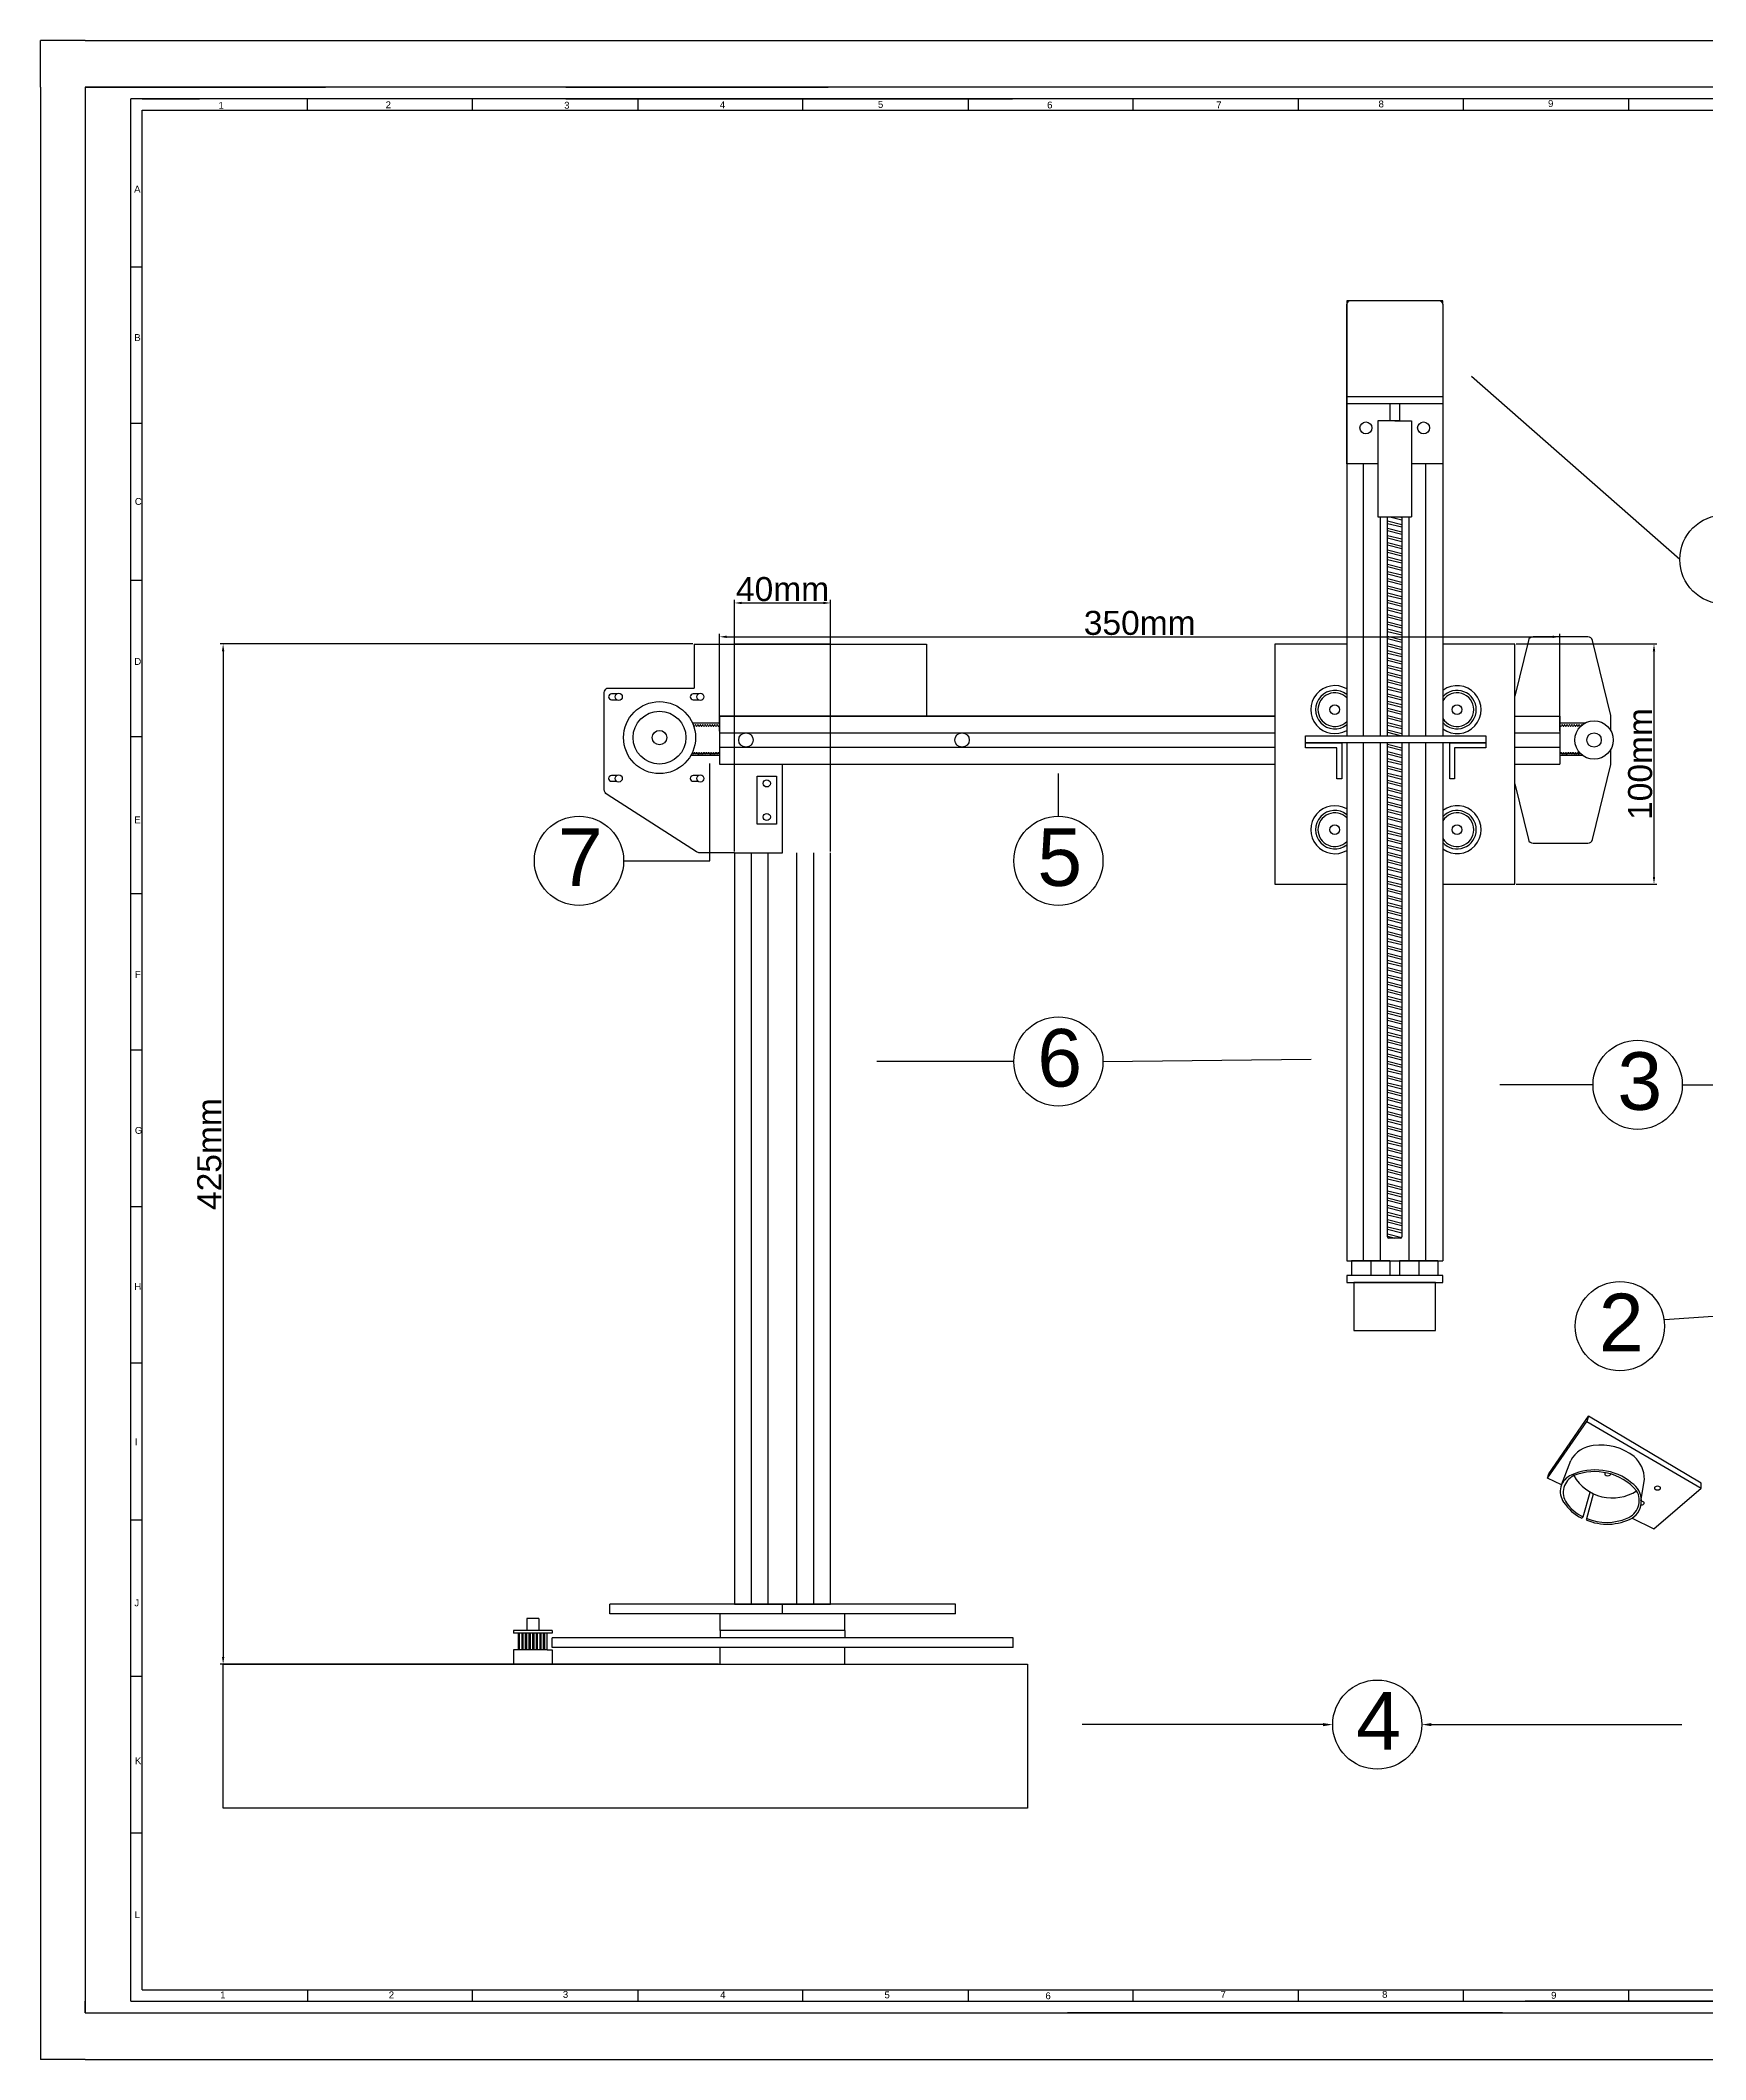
# Model space of a CAD drawing. Header units: millimetres. Extents: x -1898 to 4258, y 366 to 1294.
# Drawn here: x 3087 to 3780, y 453 to 1294 of the extents above; entities that cross this region are included whole.
import ezdxf
from ezdxf import colors
from ezdxf.entities.mleader import LeaderData, LeaderLine
from ezdxf.math import Vec2, Vec3

# ---------------------------------------------------------------- set-up
doc = ezdxf.new("R2010")
doc.units = ezdxf.units.MM
doc.layers.get('Defpoints').update_dxf_attribs({"color": 170})
for name, color, linetype in [('Carros', 10, 'Continuous'), ('Complementos', 3, 'Continuous'), ('Plásticos', 50, 'Continuous')]:
    doc.layers.add(name, color=color, linetype=linetype)
doc.layers.add('Medidas', color=5, linetype='Continuous', lineweight=30, plot=False)
doc.styles.add('Anotativo', font='arial.ttf')
doc.styles.get("Standard").update_dxf_attribs({"font": 'arial.ttf', "height": 5})
doc.dimstyles.new('ISO-25', dxfattribs={"dimtxt": 10, "dimasz": 3, "dimexe": 1.25, "dimexo": 0.625, "dimtad": 1, "dimtxsty": 'Anotativo', "dimcen": 2.5, "dimadec": 0, "dimazin": 0, "dimtfac": 1, "dimtmove": 0, "dimatfit": 3, "dimfxl": 1, "dimarcsym": 0})

# ---------------------------------------------------------------- blocks, each defined once
blk = doc.blocks.new('*D30')
at = {"layer": 'Defpoints', "color": 0, "transparency": 16777216}
for p in [(3719.54, 1045.7), (3369.54, 1005.7), (3719.54, 1005.7)]:
    blk.add_point(p, dxfattribs=at)
at = {"layer": 'Medidas', "color": 0, "lineweight": -2, "transparency": 16777216}
for p, q in [((3369.54, 1006.32), (3369.54, 1046.95)), ((3372.54, 1045.7), (3716.54, 1045.7)), ((3719.54, 1006.32), (3719.54, 1046.95))]:
    blk.add_line(p, q, dxfattribs=at)
at = {"layer": 'Medidas', "color": 0, "transparency": 16777216}
for points in [[(3372.54, 1046.2), (3372.54, 1045.2), (3369.54, 1045.7)], [(3716.54, 1046.2), (3716.54, 1045.2), (3719.54, 1045.7)]]:
    blk.add_solid(points, dxfattribs=at)
at = {"layer": 'Medidas', "color": 0, "transparency": 16777216, "insert": (3544.54, 1051.43), "char_height": 10, "attachment_point": 5, "style": 'Anotativo'}
blk.add_mtext('350mm', dxfattribs=at)
blk = doc.blocks.new('*D31')
at = {"layer": 'Defpoints', "color": 0, "transparency": 16777216}
for p in [(3359.03, 1042.7), (3162.78, 617.7), (3369.78, 617.7)]:
    blk.add_point(p, dxfattribs=at)
at = {"layer": 'Medidas', "color": 0, "lineweight": -2, "transparency": 16777216}
for p, q in [((3358.4, 1042.7), (3161.53, 1042.7)), ((3162.78, 1039.7), (3162.78, 620.7)), ((3369.16, 617.7), (3161.53, 617.7))]:
    blk.add_line(p, q, dxfattribs=at)
at = {"layer": 'Medidas', "color": 0, "transparency": 16777216}
for points in [[(3162.28, 1039.7), (3163.28, 1039.7), (3162.78, 1042.7)], [(3162.28, 620.7), (3163.28, 620.7), (3162.78, 617.7)]]:
    blk.add_solid(points, dxfattribs=at)
at = {"layer": 'Medidas', "color": 0, "transparency": 16777216, "insert": (3157.05, 830.2), "char_height": 10, "attachment_point": 5, "rotation": 90, "style": 'Anotativo'}
blk.add_mtext('425mm', dxfattribs=at)
blk = doc.blocks.new('*D27')
at = {"layer": 'Defpoints', "color": 0, "transparency": 16777216}
for p in [(3415.78, 1059.79), (3375.78, 955.7), (3415.78, 955.7)]:
    blk.add_point(p, dxfattribs=at)
at = {"layer": 'Medidas', "color": 0, "lineweight": -2, "transparency": 16777216}
for p, q in [((3375.78, 956.32), (3375.78, 1061.04)), ((3415.78, 956.32), (3415.78, 1061.04)), ((3378.78, 1059.79), (3412.78, 1059.79))]:
    blk.add_line(p, q, dxfattribs=at)
at = {"layer": 'Medidas', "color": 0, "transparency": 16777216}
for points in [[(3378.78, 1060.29), (3378.78, 1059.29), (3375.78, 1059.79)], [(3412.78, 1060.29), (3412.78, 1059.29), (3415.78, 1059.79)]]:
    blk.add_solid(points, dxfattribs=at)
at = {"layer": 'Medidas', "color": 0, "transparency": 16777216, "insert": (3395.78, 1065.52), "char_height": 10, "attachment_point": 5, "style": 'Anotativo'}
blk.add_mtext('40mm', dxfattribs=at)
blk = doc.blocks.new('*D28')
at = {"layer": 'Defpoints', "color": 0, "lineweight": -2, "transparency": 16777216}
for p, q in [((3701.41, 1042.7), (3760, 1042.7)), ((3758.75, 1039.7), (3758.75, 945.7)), ((3701.41, 942.7), (3760, 942.7))]:
    blk.add_line(p, q, dxfattribs=at)
at = {"layer": 'Defpoints', "color": 0, "transparency": 16777216}
for p in [(3700.78, 1042.7), (3700.78, 942.7), (3758.75, 942.7)]:
    blk.add_point(p, dxfattribs=at)
for points in [[(3758.25, 1039.7), (3759.25, 1039.7), (3758.75, 1042.7)], [(3758.25, 945.7), (3759.25, 945.7), (3758.75, 942.7)]]:
    blk.add_solid(points, dxfattribs=at)
at = {"layer": 'Defpoints', "color": 0, "transparency": 16777216, "insert": (3753.02, 992.7), "char_height": 10, "attachment_point": 5, "rotation": 90, "style": 'Anotativo'}
blk.add_mtext('100mm', dxfattribs=at)

msp = doc.modelspace()

# ---------------------------------------------------------------- linework, layer by layer
at = {"color": 0}
for p, q in [((3086.671, 1274.601), (3086.671, 1294.152)), ((3105.268, 1294.152), (3086.671, 1294.152)), ((3105.268, 1294.152), (4239.225, 1294.152)), ((3086.671, 1274.601), (3086.671, 472.534)), ((4239.225, 1274.601), (3105.268, 1274.601)), ((3105.268, 1274.601), (3105.268, 472.534)), ((3105.268, 1274.601), (3205.407, 1274.601)), ((3105.268, 1274.601), (3129.111, 1274.601)), ((3305.546, 1274.601), (3414.746, 1274.601)), ((3695.612, 1274.601), (3668.684, 1274.601)), ((3695.612, 1274.601), (3695.612, 1274.601)), ((4234.456, 1269.833), (3124.342, 1269.833)), ((3124.342, 477.302), (3124.342, 1269.833)), ((3129.111, 1269.833), (3152.953, 1269.833)), ((3129.111, 1265.064), (4229.688, 1265.064)), ((3129.111, 482.071), (3129.111, 1265.064)), ((3129.111, 1265.064), (3197.897, 1265.064)), ((3197.897, 1265.064), (3197.897, 1269.833)), ((3197.897, 1265.064), (3266.683, 1265.064)), ((3266.683, 1265.064), (3266.683, 1269.833)), ((3305.546, 1269.833), (3491.519, 1269.833)), ((3305.546, 1269.833), (3409.977, 1269.833)), ((3335.469, 1269.833), (3335.469, 1265.064)), ((3404.255, 1265.064), (3404.255, 1269.833)), ((3473.041, 1269.833), (3473.041, 1265.064)), ((3695.612, 1269.833), (3514.408, 1269.833)), ((3541.827, 1265.064), (3541.827, 1269.833)), ((3610.613, 1269.833), (3610.613, 1265.064)), ((3679.399, 1265.064), (3679.399, 1269.833)), ((3748.185, 1269.833), (3748.185, 1265.064)), ((3124.342, 1199.808), (3129.111, 1199.808)), ((3129.111, 1134.559), (3124.342, 1134.559)), ((3124.342, 1069.31), (3129.111, 1069.31)), ((3129.111, 1004.061), (3124.342, 1004.061)), ((3124.342, 938.813), (3129.111, 938.813)), ((3129.111, 873.564), (3124.342, 873.564)), ((3124.342, 808.315), (3129.111, 808.315)), ((3129.111, 743.066), (3124.342, 743.066)), ((3124.342, 677.817), (3129.111, 677.817)), ((3129.111, 612.569), (3124.342, 612.569)), ((3129.111, 547.32), (3129.111, 612.569)), ((3129.111, 547.32), (3124.342, 547.32)), ((3129.111, 482.071), (3129.111, 547.32)), ((3124.342, 477.302), (3124.342, 482.071)), ((3129.111, 482.071), (4058.021, 482.071)), ((3129.111, 482.071), (3197.897, 482.071)), ((3197.897, 482.071), (3197.897, 477.302)), ((3266.683, 477.302), (3266.683, 482.071)), ((3335.469, 482.071), (3335.469, 477.302)), ((3404.255, 477.302), (3404.255, 482.071)), ((3473.041, 482.071), (3473.041, 477.302)), ((3541.827, 477.302), (3541.827, 482.071)), ((3610.613, 482.071), (3610.613, 477.302)), ((3679.399, 477.302), (3679.399, 482.071)), ((3748.185, 482.071), (3748.185, 477.302)), ((3086.671, 472.534), (3086.671, 452.983)), ((3105.268, 472.534), (3105.268, 477.302)), ((3105.268, 472.534), (4064.983, 472.534)), ((3105.268, 472.534), (4064.983, 472.534)), ((3105.268, 472.534), (3124.342, 472.534)), ((3105.268, 472.534), (3110.036, 472.534)), ((3105.268, 472.534), (3152.953, 472.534)), ((3124.342, 477.302), (4058.021, 477.302)), ((3124.342, 477.302), (3305.546, 477.302)), ((3124.342, 477.302), (3305.546, 477.302)), ((3124.342, 477.302), (3138.648, 477.302)), ((3152.953, 472.534), (3200.639, 472.534)), ((3695.612, 472.534), (3514.408, 472.534)), ((3695.612, 472.534), (3514.408, 472.534)), ((3886.354, 477.302), (3705.149, 477.302)), ((3105.268, 452.983), (3086.671, 452.983)), ((3105.268, 452.983), (4239.225, 452.983))]:
    msp.add_line(p, q, dxfattribs=at)
for p, q in [((3670.785, 1185.698), (3630.785, 1185.698)), ((3670.785, 1184.198), (3670.785, 1185.698)), ((3630.785, 1117.698), (3630.785, 1004.503)), ((3637.785, 1004.503), (3637.785, 1117.698)), ((3663.785, 1004.503), (3663.785, 1117.698)), ((3670.785, 1117.698), (3670.785, 1004.503)), ((3644.785, 1004.503), (3644.785, 1095.698)), ((3656.785, 1004.503), (3656.785, 1095.698)), ((3600.785, 1012.698), (3369.543, 1012.698)), ((3369.543, 1012.698), (3369.543, 992.698)), ((3369.543, 1012.698), (3600.785, 1012.698)), ((3700.785, 1012.698), (3719.543, 1012.698)), ((3719.543, 1012.698), (3719.543, 992.698)), ((3369.543, 1005.698), (3600.785, 1005.698)), ((3613.665, 999.503), (3613.665, 1001.503)), ((3613.665, 1001.503), (3628.665, 1001.503)), ((3628.665, 1001.503), (3628.665, 986.503)), ((3630.785, 1001.503), (3630.785, 785.698)), ((3637.785, 785.698), (3637.785, 1001.503)), ((3644.785, 785.698), (3644.785, 1001.503)), ((3656.785, 785.698), (3656.785, 1001.503)), ((3663.785, 785.698), (3663.785, 1001.503)), ((3670.785, 1001.503), (3670.785, 785.698)), ((3673.665, 1001.503), (3688.665, 1001.503)), ((3673.665, 986.503), (3673.665, 1001.503)), ((3688.665, 1001.503), (3688.665, 999.503)), ((3700.785, 1005.698), (3719.543, 1005.698)), ((3369.543, 999.698), (3600.785, 999.698)), ((3369.543, 992.698), (3600.785, 992.698)), ((3626.665, 999.503), (3613.665, 999.503)), ((3626.665, 986.503), (3626.665, 999.503)), ((3688.665, 999.503), (3675.665, 999.503)), ((3675.665, 999.503), (3675.665, 986.503)), ((3700.785, 999.698), (3719.543, 999.698)), ((3700.785, 992.698), (3719.543, 992.698)), ((3628.665, 986.503), (3626.665, 986.503)), ((3675.665, 986.503), (3673.665, 986.503)), ((3382.785, 642.698), (3382.785, 955.698)), ((3389.785, 642.698), (3389.785, 955.698)), ((3401.785, 642.698), (3401.785, 955.698)), ((3408.785, 642.698), (3408.785, 955.698)), ((3630.785, 785.698), (3670.785, 785.698))]:
    msp.add_line(p, q)
for points in [[(3630.785, 1185.698), (3630.785, 1004.503)], [(3415.785, 1042.698), (3375.785, 1042.698)], [(3375.785, 955.698), (3375.785, 642.698), (3415.785, 642.698), (3415.785, 955.698)]]:
    msp.add_lwpolyline(points)
msp.add_lwpolyline([(3688.665, 1001.503), (3613.665, 1001.503), (3613.665, 1004.503), (3688.665, 1004.503)], close=True)
for centre in [(3327.543, 1020.698), (3361.543, 1020.698), (3327.543, 986.698), (3361.543, 986.698), (3389.2, 984.633), (3389.2, 970.633)]:
    msp.add_circle(centre, 1.5)
at = {"layer": 'Carros'}
for p, q in [((3359.026, 1042.698), (3359.026, 1024.256)), ((3455.785, 1042.698), (3455.785, 1012.698)), ((3322.629, 1024.256), (3359.026, 1024.256)), ((3326.643, 1021.898), (3324.543, 1021.898)), ((3324.543, 1019.498), (3326.643, 1019.498)), ((3360.643, 1021.898), (3358.543, 1021.898)), ((3358.543, 1019.498), (3360.643, 1019.498)), ((3395.785, 955.698), (3395.785, 992.698)), ((3326.643, 987.898), (3324.543, 987.898)), ((3324.543, 985.498), (3326.643, 985.498)), ((3360.643, 987.898), (3358.543, 987.898)), ((3358.543, 985.498), (3360.643, 985.498)), ((3385.2, 987.633), (3393.2, 987.633)), ((3385.2, 967.633), (3385.2, 987.633)), ((3393.2, 987.633), (3393.2, 967.633)), ((3393.2, 967.633), (3385.2, 967.633)), ((3375.785, 955.698), (3395.785, 955.698)), ((3467.785, 642.698), (3323.785, 642.698)), ((3323.785, 638.698), (3323.785, 642.698)), ((3395.785, 638.698), (3395.785, 642.698)), ((3467.785, 638.698), (3467.785, 642.698)), ((3467.785, 638.698), (3323.785, 638.698)), ((3421.785, 638.698), (3369.785, 638.698)), ((3369.785, 631.698), (3369.785, 638.698)), ((3421.785, 631.698), (3369.785, 631.698)), ((3369.785, 631.698), (3369.785, 628.698)), ((3421.785, 631.698), (3421.785, 638.698)), ((3421.785, 631.698), (3421.785, 628.698)), ((3491.785, 628.698), (3299.785, 628.698)), ((3299.785, 624.698), (3299.785, 628.698)), ((3491.785, 624.698), (3299.785, 624.698)), ((3369.785, 617.698), (3369.785, 624.698)), ((3415.785, 624.698), (3375.785, 624.698)), ((3421.785, 617.698), (3421.785, 624.698)), ((3491.785, 624.698), (3491.785, 628.698))]:
    msp.add_line(p, q, dxfattribs=at)
for points in [[(3740.785, 1006.571), (3740.785, 1012.459, 0.0595292), (3740.728, 1012.931), (3733.155, 1044.17, 0.3461491), (3731.212, 1045.698), (3708.358, 1045.698, 0.3461491), (3706.414, 1044.17), (3700.785, 1020.948)], [(3375.785, 955.698), (3361.275, 955.698, -0.1434828), (3359.926, 956.094), (3322.694, 979.961, -0.2555432), (3321.543, 982.065), (3321.543, 1022.477, -0.2811763), (3322.629, 1024.256)], [(3700.785, 984.448), (3706.414, 961.227, 0.3461491), (3708.358, 959.698), (3731.212, 959.698, 0.3461491), (3733.155, 961.227), (3740.728, 992.466, 0.0595292), (3740.785, 992.937), (3740.785, 998.825)]]:
    msp.add_lwpolyline(points, format="xyb", dxfattribs=at)
for points in [[(3359.026, 1042.698), (3455.785, 1042.698)], [(3630.785, 1042.698), (3600.785, 1042.698), (3600.785, 942.698), (3630.785, 942.698)], [(3670.785, 942.698), (3700.785, 942.698), (3700.785, 1042.698), (3670.785, 1042.698)]]:
    msp.add_lwpolyline(points, dxfattribs=at)
for centre, radius in [((3344.543, 1003.698), 15), ((3380.543, 1002.698), 3), ((3470.543, 1002.698), 3)]:
    msp.add_circle(centre, radius, dxfattribs=at)
for centre in [(3324.543, 1020.698), (3358.543, 1020.698), (3324.543, 986.698), (3358.543, 986.698)]:
    msp.add_arc(centre, 1.2, 90, 270, dxfattribs=at)
at = {"layer": 'Complementos'}
for p, q in [((3630.785, 1145.698), (3630.785, 1184.198)), ((3669.285, 1185.698), (3632.285, 1185.698)), ((3670.785, 1184.198), (3670.785, 1145.698)), ((3670.785, 1145.698), (3630.785, 1145.698)), ((3630.785, 1117.698), (3630.785, 1145.698)), ((3670.785, 1145.698), (3670.785, 1117.698)), ((3670.785, 1142.698), (3630.785, 1142.698)), ((3648.785, 1135.698), (3643.785, 1135.698)), ((3643.785, 1135.698), (3643.785, 1095.698)), ((3648.785, 1142.698), (3648.785, 1135.698)), ((3652.785, 1135.698), (3648.785, 1135.698)), ((3650.785, 1135.698), (3657.785, 1135.698)), ((3652.785, 1142.698), (3652.785, 1135.698)), ((3652.785, 1135.698), (3657.785, 1135.698)), ((3657.785, 1135.698), (3657.785, 1095.698)), ((3643.785, 1117.698), (3630.785, 1117.698)), ((3670.785, 1117.698), (3657.785, 1117.698)), ((3643.785, 1095.698), (3657.785, 1095.698)), ((3647.785, 1004.503), (3647.785, 1095.698)), ((3647.785, 1093.948), (3653.785, 1092.448)), ((3648.785, 1095.698), (3653.785, 1094.448)), ((3652.785, 1095.698), (3653.785, 1095.448)), ((3653.785, 1095.698), (3653.785, 1004.503)), ((3647.785, 1092.948), (3653.785, 1091.448)), ((3647.785, 1090.948), (3653.785, 1089.448)), ((3647.785, 1089.948), (3653.785, 1088.448)), ((3647.785, 1087.948), (3653.785, 1086.448)), ((3647.785, 1086.948), (3653.785, 1085.448)), ((3647.785, 1084.948), (3653.785, 1083.448)), ((3647.785, 1083.948), (3653.785, 1082.448)), ((3647.785, 1081.948), (3653.785, 1080.448)), ((3647.785, 1080.948), (3653.785, 1079.448)), ((3647.785, 1078.948), (3653.785, 1077.448)), ((3647.785, 1077.948), (3653.785, 1076.448)), ((3647.785, 1075.948), (3653.785, 1074.448)), ((3647.785, 1074.948), (3653.785, 1073.448)), ((3647.785, 1072.948), (3653.785, 1071.448)), ((3647.785, 1071.948), (3653.785, 1070.448)), ((3647.785, 1069.948), (3653.785, 1068.448)), ((3647.785, 1068.948), (3653.785, 1067.448)), ((3647.785, 1066.948), (3653.785, 1065.448)), ((3647.785, 1065.948), (3653.785, 1064.448)), ((3647.785, 1063.948), (3653.785, 1062.448)), ((3647.785, 1062.948), (3653.785, 1061.448)), ((3647.785, 1060.948), (3653.785, 1059.448)), ((3647.785, 1059.948), (3653.785, 1058.448)), ((3647.785, 1057.948), (3653.785, 1056.448)), ((3647.785, 1056.948), (3653.785, 1055.448)), ((3647.785, 1054.948), (3653.785, 1053.448)), ((3647.785, 1053.948), (3653.785, 1052.448)), ((3647.785, 1051.948), (3653.785, 1050.448)), ((3647.785, 1050.948), (3653.785, 1049.448)), ((3647.785, 1048.948), (3653.785, 1047.448)), ((3647.785, 1047.948), (3653.785, 1046.448)), ((3647.785, 1045.948), (3653.785, 1044.448)), ((3647.785, 1044.948), (3653.785, 1043.448)), ((3647.785, 1042.948), (3653.785, 1041.448)), ((3647.785, 1041.948), (3653.785, 1040.448)), ((3647.785, 1039.948), (3653.785, 1038.448)), ((3647.785, 1038.948), (3653.785, 1037.448)), ((3647.785, 1036.948), (3653.785, 1035.448)), ((3647.785, 1035.948), (3653.785, 1034.448)), ((3647.785, 1033.948), (3653.785, 1032.448)), ((3647.785, 1032.948), (3653.785, 1031.448)), ((3647.785, 1030.948), (3653.785, 1029.448)), ((3647.785, 1029.948), (3653.785, 1028.448)), ((3647.785, 1027.948), (3653.785, 1026.448)), ((3647.785, 1026.948), (3653.785, 1025.448)), ((3647.785, 1024.948), (3653.785, 1023.448)), ((3647.785, 1023.948), (3653.785, 1022.448)), ((3647.785, 1021.948), (3653.785, 1020.448)), ((3647.785, 1020.948), (3653.785, 1019.448)), ((3647.785, 1018.948), (3653.785, 1017.448)), ((3647.785, 1017.948), (3653.785, 1016.448)), ((3369.543, 1009.698), (3358.291, 1009.698)), ((3647.785, 1015.948), (3653.785, 1014.448)), ((3647.785, 1014.948), (3653.785, 1013.448)), ((3647.785, 1012.948), (3653.785, 1011.448)), ((3647.785, 1011.948), (3653.785, 1010.448)), ((3647.785, 1009.948), (3653.785, 1008.448)), ((3729.912, 1009.698), (3719.543, 1009.698)), ((3358.864, 1008.556), (3358.543, 1009.198)), ((3359.543, 1009.198), (3359.222, 1008.556)), ((3359.864, 1008.556), (3359.543, 1009.198)), ((3360.543, 1009.198), (3360.222, 1008.556)), ((3360.864, 1008.556), (3360.543, 1009.198)), ((3361.543, 1009.198), (3361.222, 1008.556)), ((3361.864, 1008.556), (3361.543, 1009.198)), ((3362.543, 1009.198), (3362.222, 1008.556)), ((3362.864, 1008.556), (3362.543, 1009.198)), ((3363.543, 1009.198), (3363.222, 1008.556)), ((3363.864, 1008.556), (3363.543, 1009.198)), ((3364.543, 1009.198), (3364.222, 1008.556)), ((3364.864, 1008.556), (3364.543, 1009.198)), ((3365.543, 1009.198), (3365.222, 1008.556)), ((3365.864, 1008.556), (3365.543, 1009.198)), ((3366.543, 1009.198), (3366.222, 1008.556)), ((3366.864, 1008.556), (3366.543, 1009.198)), ((3367.543, 1009.198), (3367.222, 1008.556)), ((3367.864, 1008.556), (3367.543, 1009.198)), ((3368.543, 1009.198), (3368.222, 1008.556)), ((3368.864, 1008.556), (3368.543, 1009.198)), ((3369.543, 1009.198), (3369.222, 1008.556)), ((3647.785, 1008.948), (3653.785, 1007.448)), ((3647.785, 1006.948), (3653.785, 1005.448)), ((3647.785, 1005.948), (3653.565, 1004.503)), ((3647.785, 795.698), (3647.785, 1001.503)), ((3653.565, 1001.503), (3653.785, 1001.448)), ((3653.785, 1001.503), (3653.785, 795.698)), ((3719.864, 1008.556), (3719.543, 1009.198)), ((3720.543, 1009.198), (3720.222, 1008.556)), ((3720.864, 1008.556), (3720.543, 1009.198)), ((3721.543, 1009.198), (3721.222, 1008.556)), ((3721.864, 1008.556), (3721.543, 1009.198)), ((3722.543, 1009.198), (3722.222, 1008.556)), ((3722.864, 1008.556), (3722.543, 1009.198)), ((3723.543, 1009.198), (3723.222, 1008.556)), ((3723.864, 1008.556), (3723.543, 1009.198)), ((3724.543, 1009.198), (3724.222, 1008.556)), ((3724.864, 1008.556), (3724.543, 1009.198)), ((3725.543, 1009.198), (3725.222, 1008.556)), ((3725.864, 1008.556), (3725.543, 1009.198)), ((3726.543, 1009.198), (3726.222, 1008.556)), ((3726.864, 1008.556), (3726.543, 1009.198)), ((3727.543, 1009.198), (3727.222, 1008.556)), ((3727.864, 1008.556), (3727.543, 1009.198)), ((3728.543, 1009.198), (3728.222, 1008.556)), ((3369.543, 996.198), (3357.533, 996.198)), ((3358.543, 996.698), (3358.222, 997.341)), ((3358.864, 997.341), (3358.543, 996.698)), ((3359.543, 996.698), (3359.222, 997.341)), ((3359.864, 997.341), (3359.543, 996.698)), ((3360.543, 996.698), (3360.222, 997.341)), ((3360.864, 997.341), (3360.543, 996.698)), ((3361.543, 996.698), (3361.222, 997.341)), ((3361.864, 997.341), (3361.543, 996.698)), ((3362.543, 996.698), (3362.222, 997.341)), ((3362.864, 997.341), (3362.543, 996.698)), ((3363.543, 996.698), (3363.222, 997.341)), ((3363.864, 997.341), (3363.543, 996.698)), ((3364.543, 996.698), (3364.222, 997.341)), ((3364.864, 997.341), (3364.543, 996.698)), ((3365.543, 996.698), (3365.222, 997.341)), ((3365.864, 997.341), (3365.543, 996.698)), ((3366.543, 996.698), (3366.222, 997.341)), ((3366.864, 997.341), (3366.543, 996.698)), ((3367.543, 996.698), (3367.222, 997.341)), ((3367.864, 997.341), (3367.543, 996.698)), ((3368.543, 996.698), (3368.222, 997.341)), ((3368.864, 997.341), (3368.543, 996.698)), ((3369.543, 996.698), (3369.222, 997.341)), ((3647.785, 1000.948), (3653.785, 999.448)), ((3647.785, 999.948), (3653.785, 998.448)), ((3647.785, 997.948), (3653.785, 996.448)), ((3647.785, 996.948), (3653.785, 995.448)), ((3647.785, 994.948), (3653.785, 993.448)), ((3647.785, 993.948), (3653.785, 992.448)), ((3719.864, 997.341), (3719.543, 996.698)), ((3729.121, 996.198), (3719.543, 996.198)), ((3720.543, 996.698), (3720.222, 997.341)), ((3720.864, 997.341), (3720.543, 996.698)), ((3721.543, 996.698), (3721.222, 997.341)), ((3721.864, 997.341), (3721.543, 996.698)), ((3722.543, 996.698), (3722.222, 997.341)), ((3722.864, 997.341), (3722.543, 996.698)), ((3723.543, 996.698), (3723.222, 997.341)), ((3723.864, 997.341), (3723.543, 996.698)), ((3724.543, 996.698), (3724.222, 997.341)), ((3724.864, 997.341), (3724.543, 996.698)), ((3725.543, 996.698), (3725.222, 997.341)), ((3725.864, 997.341), (3725.543, 996.698)), ((3726.543, 996.698), (3726.222, 997.341)), ((3726.864, 997.341), (3726.543, 996.698)), ((3727.543, 996.698), (3727.222, 997.341)), ((3727.864, 997.341), (3727.543, 996.698)), ((3647.785, 991.948), (3653.785, 990.448)), ((3647.785, 990.948), (3653.785, 989.448)), ((3647.785, 988.948), (3653.785, 987.448)), ((3647.785, 987.948), (3653.785, 986.448)), ((3647.785, 985.948), (3653.785, 984.448)), ((3647.785, 984.948), (3653.785, 983.448)), ((3647.785, 982.948), (3653.785, 981.448)), ((3647.785, 981.948), (3653.785, 980.448)), ((3647.785, 979.948), (3653.785, 978.448)), ((3647.785, 978.948), (3653.785, 977.448)), ((3647.785, 976.948), (3653.785, 975.448)), ((3647.785, 975.948), (3653.785, 974.448)), ((3647.785, 973.948), (3653.785, 972.448)), ((3647.785, 972.948), (3653.785, 971.448)), ((3647.785, 970.948), (3653.785, 969.448)), ((3647.785, 969.948), (3653.785, 968.448)), ((3647.785, 967.948), (3653.785, 966.448)), ((3647.785, 966.948), (3653.785, 965.448)), ((3647.785, 964.948), (3653.785, 963.448)), ((3647.785, 963.948), (3653.785, 962.448)), ((3647.785, 961.948), (3653.785, 960.448)), ((3647.785, 960.948), (3653.785, 959.448)), ((3647.785, 958.948), (3653.785, 957.448)), ((3647.785, 957.948), (3653.785, 956.448)), ((3647.785, 955.948), (3653.785, 954.448)), ((3647.785, 954.948), (3653.785, 953.448)), ((3647.785, 952.948), (3653.785, 951.448)), ((3647.785, 951.948), (3653.785, 950.448)), ((3647.785, 949.948), (3653.785, 948.448)), ((3647.785, 948.948), (3653.785, 947.448)), ((3647.785, 946.948), (3653.785, 945.448)), ((3647.785, 945.948), (3653.785, 944.448)), ((3647.785, 943.948), (3653.785, 942.448)), ((3647.785, 942.948), (3653.785, 941.448)), ((3647.785, 940.948), (3653.785, 939.448)), ((3647.785, 939.948), (3653.785, 938.448)), ((3647.785, 937.948), (3653.785, 936.448)), ((3647.785, 936.948), (3653.785, 935.448)), ((3647.785, 934.948), (3653.785, 933.448)), ((3647.785, 933.948), (3653.785, 932.448)), ((3647.785, 931.948), (3653.785, 930.448)), ((3647.785, 930.948), (3653.785, 929.448)), ((3647.785, 928.948), (3653.785, 927.448)), ((3647.785, 927.948), (3653.785, 926.448)), ((3647.785, 925.948), (3653.785, 924.448)), ((3647.785, 924.948), (3653.785, 923.448)), ((3647.785, 922.948), (3653.785, 921.448)), ((3647.785, 921.948), (3653.785, 920.448)), ((3647.785, 919.948), (3653.785, 918.448)), ((3647.785, 918.948), (3653.785, 917.448)), ((3647.785, 916.948), (3653.785, 915.448)), ((3647.785, 915.948), (3653.785, 914.448)), ((3647.785, 913.948), (3653.785, 912.448)), ((3647.785, 912.948), (3653.785, 911.448)), ((3647.785, 910.948), (3653.785, 909.448)), ((3647.785, 909.948), (3653.785, 908.448)), ((3647.785, 907.948), (3653.785, 906.448)), ((3647.785, 906.948), (3653.785, 905.448)), ((3647.785, 904.948), (3653.785, 903.448)), ((3647.785, 903.948), (3653.785, 902.448)), ((3647.785, 901.948), (3653.785, 900.448)), ((3647.785, 900.948), (3653.785, 899.448)), ((3647.785, 898.948), (3653.785, 897.448)), ((3647.785, 897.948), (3653.785, 896.448)), ((3647.785, 895.948), (3653.785, 894.448)), ((3647.785, 894.948), (3653.785, 893.448)), ((3647.785, 892.948), (3653.785, 891.448)), ((3647.785, 891.948), (3653.785, 890.448)), ((3647.785, 889.948), (3653.785, 888.448)), ((3647.785, 888.948), (3653.785, 887.448)), ((3647.785, 886.948), (3653.785, 885.448)), ((3647.785, 885.948), (3653.785, 884.448)), ((3647.785, 883.948), (3653.785, 882.448)), ((3647.785, 882.948), (3653.785, 881.448)), ((3647.785, 880.948), (3653.785, 879.448)), ((3647.785, 879.948), (3653.785, 878.448)), ((3647.785, 877.948), (3653.785, 876.448)), ((3647.785, 876.948), (3653.785, 875.448)), ((3647.785, 874.948), (3653.785, 873.448)), ((3647.785, 873.948), (3653.785, 872.448)), ((3647.785, 871.948), (3653.785, 870.448)), ((3647.785, 870.948), (3653.785, 869.448)), ((3647.785, 868.948), (3653.785, 867.448)), ((3647.785, 867.948), (3653.785, 866.448)), ((3647.785, 865.948), (3653.785, 864.448)), ((3647.785, 864.948), (3653.785, 863.448)), ((3647.785, 862.948), (3653.785, 861.448)), ((3647.785, 861.948), (3653.785, 860.448)), ((3647.785, 859.948), (3653.785, 858.448)), ((3647.785, 858.948), (3653.785, 857.448)), ((3647.785, 856.948), (3653.785, 855.448)), ((3647.785, 855.948), (3653.785, 854.448)), ((3647.785, 853.948), (3653.785, 852.448)), ((3647.785, 852.948), (3653.785, 851.448)), ((3647.785, 850.948), (3653.785, 849.448)), ((3647.785, 849.948), (3653.785, 848.448)), ((3647.785, 847.948), (3653.785, 846.448)), ((3647.785, 846.948), (3653.785, 845.448)), ((3647.785, 844.948), (3653.785, 843.448)), ((3647.785, 843.948), (3653.785, 842.448)), ((3647.785, 841.948), (3653.785, 840.448)), ((3647.785, 840.948), (3653.785, 839.448)), ((3647.785, 838.948), (3653.785, 837.448)), ((3647.785, 837.948), (3653.785, 836.448)), ((3647.785, 835.948), (3653.785, 834.448)), ((3647.785, 834.948), (3653.785, 833.448)), ((3647.785, 832.948), (3653.785, 831.448)), ((3647.785, 831.948), (3653.785, 830.448)), ((3647.785, 829.948), (3653.785, 828.448)), ((3647.785, 828.948), (3653.785, 827.448)), ((3647.785, 826.948), (3653.785, 825.448)), ((3647.785, 825.948), (3653.785, 824.448)), ((3647.785, 823.948), (3653.785, 822.448)), ((3647.785, 822.948), (3653.785, 821.448)), ((3647.785, 820.948), (3653.785, 819.448)), ((3647.785, 819.948), (3653.785, 818.448)), ((3647.785, 817.948), (3653.785, 816.448)), ((3647.785, 816.948), (3653.785, 815.448)), ((3647.785, 814.948), (3653.785, 813.448)), ((3647.785, 813.948), (3653.785, 812.448)), ((3647.785, 811.948), (3653.785, 810.448)), ((3647.785, 810.948), (3653.785, 809.448)), ((3647.785, 808.948), (3653.785, 807.448)), ((3647.785, 807.948), (3653.785, 806.448)), ((3647.785, 805.948), (3653.785, 804.448)), ((3647.785, 804.948), (3653.785, 803.448)), ((3647.785, 802.948), (3653.785, 801.448)), ((3647.785, 801.948), (3653.785, 800.448)), ((3647.785, 799.948), (3653.785, 798.448)), ((3647.785, 798.948), (3653.785, 797.448)), ((3647.785, 796.948), (3653.726, 795.463)), ((3647.785, 795.948), (3650.785, 795.198)), ((3653.285, 795.198), (3648.285, 795.198)), ((3632.785, 785.698), (3632.785, 779.698)), ((3648.785, 785.698), (3632.785, 785.698)), ((3640.785, 785.698), (3640.785, 779.698)), ((3648.785, 785.698), (3648.785, 779.698)), ((3652.785, 785.698), (3652.785, 779.698)), ((3668.785, 785.698), (3652.785, 785.698)), ((3660.785, 785.698), (3660.785, 779.698)), ((3668.785, 785.698), (3668.785, 779.698)), ((3299.785, 631.698), (3283.785, 631.698)), ((3283.785, 631.698), (3283.785, 630.698)), ((3294.285, 636.698), (3289.285, 636.698)), ((3289.285, 636.698), (3289.285, 631.698)), ((3294.285, 636.698), (3294.285, 631.698)), ((3299.785, 631.698), (3299.785, 630.698)), ((3299.785, 630.698), (3283.785, 630.698)), ((3283.785, 623.698), (3283.785, 617.698)), ((3285.785, 623.698), (3283.785, 623.698)), ((3285.785, 623.698), (3285.785, 630.698)), ((3297.785, 623.698), (3285.785, 623.698)), ((3286.285, 623.698), (3286.285, 630.698)), ((3287.285, 623.698), (3287.285, 630.698)), ((3287.785, 623.698), (3287.785, 630.698)), ((3288.785, 623.698), (3288.785, 630.698)), ((3289.285, 623.698), (3289.285, 630.698)), ((3290.285, 623.698), (3290.285, 630.698)), ((3290.785, 623.698), (3290.785, 630.698)), ((3291.785, 623.698), (3291.785, 630.698)), ((3292.285, 623.698), (3292.285, 630.698)), ((3293.285, 623.698), (3293.285, 630.698)), ((3293.785, 623.698), (3293.785, 630.698)), ((3294.785, 623.698), (3294.785, 630.698)), ((3295.285, 623.698), (3295.285, 630.698)), ((3296.285, 623.698), (3296.285, 630.698)), ((3296.785, 623.698), (3296.785, 630.698)), ((3297.785, 623.698), (3297.785, 630.698)), ((3297.785, 623.698), (3299.785, 623.698)), ((3299.785, 623.698), (3299.785, 617.698)), ((3162.785, 557.698), (3162.785, 617.698)), ((3162.785, 617.698), (3497.785, 617.698)), ((3497.785, 617.698), (3497.785, 557.698)), ((3497.785, 557.698), (3162.785, 557.698))]:
    msp.add_line(p, q, dxfattribs=at)
for centre, radius in [((3638.785, 1132.698), 2.5), ((3662.785, 1132.698), 2.5), ((3344.543, 1003.698), 11), ((3625.785, 1015.349), 2), ((3676.722, 1015.349), 2), ((3733.785, 1002.698), 8), ((3344.543, 1003.698), 3), ((3733.785, 1002.698), 3), ((3625.785, 965.349), 2), ((3676.722, 965.349), 2)]:
    msp.add_circle(centre, radius, dxfattribs=at)
for centre, radius, start, end in [((3632.285, 1184.198), 1.5, 90, 180), ((3669.285, 1184.198), 1.5, 0, 90), ((3625.785, 1015.349), 10, 60, 300), ((3625.785, 1015.349), 8, 51.317813, 308.682187), ((3625.785, 1015.349), 7, 44.415309, 315.584691), ((3676.722, 1015.349), 10, 233.576945, 126.423055), ((3676.722, 1015.349), 8, 222.082687, 137.917313), ((3676.722, 1015.349), 7, 211.983153, 148.016847), ((3359.043, 1008.646), 0.2, 206.565051, 333.434949), ((3360.043, 1008.646), 0.2, 206.565051, 333.434949), ((3361.043, 1008.646), 0.2, 206.565051, 333.434949), ((3362.043, 1008.646), 0.2, 206.565051, 333.434949), ((3363.043, 1008.646), 0.2, 206.565051, 333.434949), ((3364.043, 1008.646), 0.2, 206.565051, 333.434949), ((3365.043, 1008.646), 0.2, 206.565051, 333.434949), ((3366.043, 1008.646), 0.2, 206.565051, 333.434949), ((3367.043, 1008.646), 0.2, 206.565051, 333.434949), ((3368.043, 1008.646), 0.2, 206.565051, 333.434949), ((3369.043, 1008.646), 0.2, 206.565051, 333.434949), ((3720.043, 1008.646), 0.2, 206.565051, 333.434949), ((3721.043, 1008.646), 0.2, 206.565051, 333.434949), ((3722.043, 1008.646), 0.2, 206.565051, 333.434949), ((3723.043, 1008.646), 0.2, 206.565051, 333.434949), ((3724.043, 1008.646), 0.2, 206.565051, 333.434949), ((3725.043, 1008.646), 0.2, 206.565051, 333.434949), ((3726.043, 1008.646), 0.2, 206.565051, 333.434949), ((3727.043, 1008.646), 0.2, 206.565051, 333.434949), ((3728.043, 1008.646), 0.2, 206.565051, 333.434949), ((3358.043, 997.251), 0.2, 26.565051, 53.456611), ((3359.043, 997.251), 0.2, 26.565051, 153.434949), ((3360.043, 997.251), 0.2, 26.565051, 153.434949), ((3361.043, 997.251), 0.2, 26.565051, 153.434949), ((3362.043, 997.251), 0.2, 26.565051, 153.434949), ((3363.043, 997.251), 0.2, 26.565051, 153.434949), ((3364.043, 997.251), 0.2, 26.565051, 153.434949), ((3365.043, 997.251), 0.2, 26.565051, 153.434949), ((3366.043, 997.251), 0.2, 26.565051, 153.434949), ((3367.043, 997.251), 0.2, 26.565051, 153.434949), ((3368.043, 997.251), 0.2, 26.565051, 153.434949), ((3369.043, 997.251), 0.2, 26.565051, 153.434949), ((3720.043, 997.251), 0.2, 26.565051, 153.434949), ((3721.043, 997.251), 0.2, 26.565051, 153.434949), ((3722.043, 997.251), 0.2, 26.565051, 153.434949), ((3723.043, 997.251), 0.2, 26.565051, 153.434949), ((3724.043, 997.251), 0.2, 26.565051, 153.434949), ((3725.043, 997.251), 0.2, 26.565051, 153.434949), ((3726.043, 997.251), 0.2, 26.565051, 153.434949), ((3727.043, 997.251), 0.2, 26.565051, 153.434949), ((3625.785, 965.349), 10, 60, 300), ((3625.785, 965.349), 8, 51.317813, 308.682187), ((3625.785, 965.349), 7, 44.415309, 315.584691), ((3676.722, 965.349), 10, 233.576945, 126.423055), ((3676.722, 965.349), 8, 222.082687, 137.917313), ((3676.722, 965.349), 7, 211.983153, 148.016847), ((3648.285, 795.698), 0.5, 180, 270), ((3653.285, 795.698), 0.5, 270, 0)]:
    msp.add_arc(centre, radius, start, end, dxfattribs=at)
at = {"layer": 'Defpoints'}
for p, q in [((3733.372, 859.078), (3694.473, 859.078)), ((3770.525, 859.078), (3807.315, 859.078))]:
    msp.add_line(p, q, dxfattribs=at)
msp.add_circle((3751.948, 859.078), 18.577, dxfattribs=at)
at = {"layer": 'Medidas'}
for p, q in [((3769.487, 1077.909), (3682.761, 1154.14)), ((3365.518, 952.376), (3365.518, 992.96)), ((3510.677, 970.952), (3510.677, 988.732)), ((3329.583, 952.376), (3365.518, 952.376)), ((3492.1, 868.767), (3435.093, 868.767)), ((3529.254, 868.767), (3615.972, 869.805)), ((3763.133, 761.312), (3797.617, 763.685))]:
    msp.add_line(p, q, dxfattribs=at)
for centre in [(3788.064, 1077.909), (3311.007, 952.376), (3510.677, 952.376), (3510.677, 868.767), (3744.556, 758.509), (3643.5, 592.532)]:
    msp.add_circle(centre, 18.577, dxfattribs=at)
at = {"layer": 'Plásticos'}
for p, q in [((3714.389, 695.17), (3730.748, 718.774)), ((3714.927, 697.027), (3731.428, 721.093)), ((3731.428, 721.093), (3730.748, 718.774)), ((3730.748, 718.774), (3778.387, 690.981)), ((3778.387, 693.068), (3731.428, 721.093)), ((3720.236, 692.356), (3724.07, 702.597)), ((3714.389, 695.17), (3714.927, 697.027)), ((3720.236, 692.356), (3714.389, 695.17)), ((3753.326, 685.661), (3754.789, 694.684)), ((3758.702, 674.15), (3778.387, 690.981)), ((3778.387, 690.981), (3778.387, 693.068)), ((3729.201, 679.057), (3732.212, 689.393)), ((3730.807, 678.412), (3733.499, 688.722)), ((3729.201, 679.057), (3728.661, 678.537)), ((3730.807, 678.412), (3730.476, 677.857)), ((3749.695, 678.533), (3758.702, 674.15))]:
    msp.add_line(p, q, dxfattribs=at)
for points in [[(3670.785, 779.698), (3630.785, 779.698), (3630.785, 776.698), (3670.785, 776.698)], [(3667.785, 776.698), (3633.785, 776.698), (3633.785, 756.698), (3667.785, 756.698)]]:
    msp.add_lwpolyline(points, close=True, dxfattribs=at)
for centre, radius, start, end in [((3734.644, 696.768), 12.074, 95.523748, 151.133202), ((3736.537, 686.219), 22.773, 52.130372, 97.709117), ((3734.229, 674.487), 24.163, 50.686282, 114.269417), ((3741.867, 694.596), 12.922, 0.389754, 47.983602), ((3727.213, 689.606), 7.499, 112.88161, 215.69002), ((3728.713, 689.238), 7.775, 115.621208, 213.830795), ((3734.015, 674.72), 23.207, 41.056121, 111.922284), ((3741.398, 705.447), 18.497, 209.82184, 303.156565), ((3738.71, 696.988), 0.5, 133.556144, 226.443856), ((3739.477, 697.795), 1.613, 226.443856, 313.556144), ((3740.243, 696.988), 0.5, 313.556144, 353.398053), ((3744.752, 685.906), 7.885, 290.599261, 30.951548), ((3744.648, 685.804), 8.851, 304.764566, 56.467241), ((3759.446, 691.102), 0.5, 133.556144, 226.443856), ((3760.213, 690.296), 1.613, 46.443856, 133.556144), ((3760.213, 691.909), 1.613, 226.443856, 313.556144), ((3760.98, 691.102), 0.5, 313.556144, 46.443856), ((3737.062, 695.59), 19.01, 213.020355, 243.772188), ((3737.016, 695.382), 18.099, 215.355611, 244.419828), ((3753.456, 685.626), 1.613, 265.075566, 313.556144), ((3753.326, 683.815), 1.846, 47.787112, 90), ((3754.222, 684.82), 0.5, 313.556144, 46.443856), ((3739.374, 698.418), 22.404, 246.599211, 297.431946), ((3739.033, 698.242), 21.468, 247.471537, 293.306338)]:
    msp.add_arc(centre, radius, start, end, dxfattribs=at)

# ---------------------------------------------------------------- texts
at = {"color": 0, "char_height": 2.861, "attachment_point": 1, "rotation": 0.3}
for s, insert in [('1', (3160.862, 1268.522)), ('2', (3230.466, 1268.753)), ('3', (3304.824, 1268.554)), ('4', (3369.641, 1268.703)), ('5', (3435.513, 1268.889)), ('6', (3505.979, 1268.655)), ('7', (3576.422, 1268.71)), ('8', (3644.01, 1269.086)), ('9', (3714.61, 1269.274)), ('A', (3125.697, 1233.607)), ('B', (3125.778, 1171.785)), ('C', (3125.985, 1103.519)), ('D', (3125.784, 1036.858)), ('E', (3125.784, 970.861)), ('F', (3125.996, 906.476)), ('G', (3125.996, 841.51)), ('H', (3125.796, 776.509)), ('I', (3126.003, 711.749)), ('J', (3125.794, 644.683)), ('K', (3126.001, 578.891)), ('L', (3125.921, 514.788)), ('1', (3161.562, 481.36)), ('2', (3231.771, 481.36)), ('3', (3304.274, 481.57)), ('4', (3369.776, 481.374)), ('5', (3438.22, 481.374)), ('6', (3505.266, 480.996)), ('7', (3578.221, 481.584)), ('8', (3645.488, 481.584)), ('9', (3715.893, 481.192))]:
    msp.add_mtext_dynamic_manual_height_columns(s, width=4.76853, gutter_width=12.957, heights=[0], dxfattribs=dict(at, insert=insert))
at = {"layer": 'Defpoints', "insert": (3743.509, 872.632), "char_height": 24, "width": 63.77239, "attachment_point": 1}
msp.add_mtext('3', dxfattribs=at)
at = {"layer": 'Medidas', "char_height": 24, "width": 63.77239, "attachment_point": 1}
for s, insert in [('7', (3302.236, 965.93)), ('5', (3501.906, 965.93)), ('6', (3501.906, 882.321)), ('2', (3735.785, 772.063)), ('4', (3634.729, 606.086))]:
    msp.add_mtext(s, dxfattribs=dict(at, insert=insert))

# ---------------------------------------------------------------- dimensions: what is measured, and where the dimension line sits
at = {"layer": 'Defpoints'}
dim = msp.add_linear_dim(base=(3758.752, 942.698), p1=(3700.785, 1042.698), p2=(3700.785, 942.698), angle=90, dimstyle='ISO-25', override={"dimpost": 'mm'}, dxfattribs=at)
dim.commit()
dim.dimension.update_dxf_attribs({"geometry": '*D28', "text_midpoint": (3753.021, 992.698)})
at = {"layer": 'Medidas'}
for base, p1, p2, picture, middle in [((3415.785, 1059.786), (3375.785, 955.698), (3415.785, 955.698), '*D27', (3395.785, 1065.517)), ((3719.543, 1045.698), (3369.543, 1005.698), (3719.543, 1005.698), '*D30', (3544.543, 1051.432))]:
    dim = msp.add_linear_dim(base=base, p1=p1, p2=p2, dimstyle='ISO-25', override={"dimpost": 'mm'}, dxfattribs=at)
    dim.commit()
    dim.dimension.update_dxf_attribs({"geometry": picture, "text_midpoint": middle})
dim = msp.add_linear_dim(base=(3162.785, 617.698), p1=(3359.026, 1042.698), p2=(3369.785, 617.698), angle=90, dimstyle='ISO-25', override={"dimpost": 'mm'}, dxfattribs=at)
dim.commit()
dim.dimension.update_dxf_attribs({"geometry": '*D31', "text_midpoint": (3157.054, 830.198)})

# ---------------------------------------------------------------- leaders
ml = msp.add_multileader_mtext('Standard', dxfattribs=at)
ml.set_content('', color=256)
ml.set_leader_properties()
ml.build(insert=Vec2(0, 0))
ctx = ml.context
ctx.base_point, ctx.plane_origin = Vec3(3516.586, 592.532), Vec3(3624.924, 592.532)
ctx.text_align_type = 2
notes = []
notes.append((ctx, [(0, (1, 1, 0), (3528.586, 592.532), (-1, 0), 8, [(0, [(3624.924, 592.532)], 0, [])])]))
ctx.mtext.insert, ctx.mtext.alignment, ctx.mtext.flow_direction = Vec3(3518.586, 594.532), 3, 5
ml = msp.add_multileader_mtext('Standard', dxfattribs=at)
ml.set_content('', color=256)
ml.set_leader_properties()
ml.build(insert=Vec2(0, 0))
ctx = ml.context
ctx.base_point, ctx.plane_origin = Vec3(3770.288, 592.532), Vec3(3662.077, 592.532)
notes.append((ctx, [(0, (1, 1, 0), (3762.288, 592.532), (1, 0), 8, [(0, [(3662.077, 592.532)], 0, [])])]))
ctx.mtext.insert, ctx.mtext.flow_direction = Vec3(3772.288, 594.532), 5
for ctx, leaders in notes:
    for number, flags, end, landing, length, lines in leaders:
        leader = LeaderData()
        leader.index, (leader.has_last_leader_line, leader.has_dogleg_vector, leader.attachment_direction) = number, flags
        leader.last_leader_point, leader.dogleg_vector, leader.dogleg_length = Vec3(end), Vec3(landing), length
        for number, points, colour, breaks in lines:
            line = LeaderLine()
            line.index, line.vertices, line.color, line.breaks = number, Vec3.list(points), colors.encode_raw_color(colour), breaks
            leader.lines.append(line)
        ctx.leaders.append(leader)

doc.saveas('drawing.dxf')
